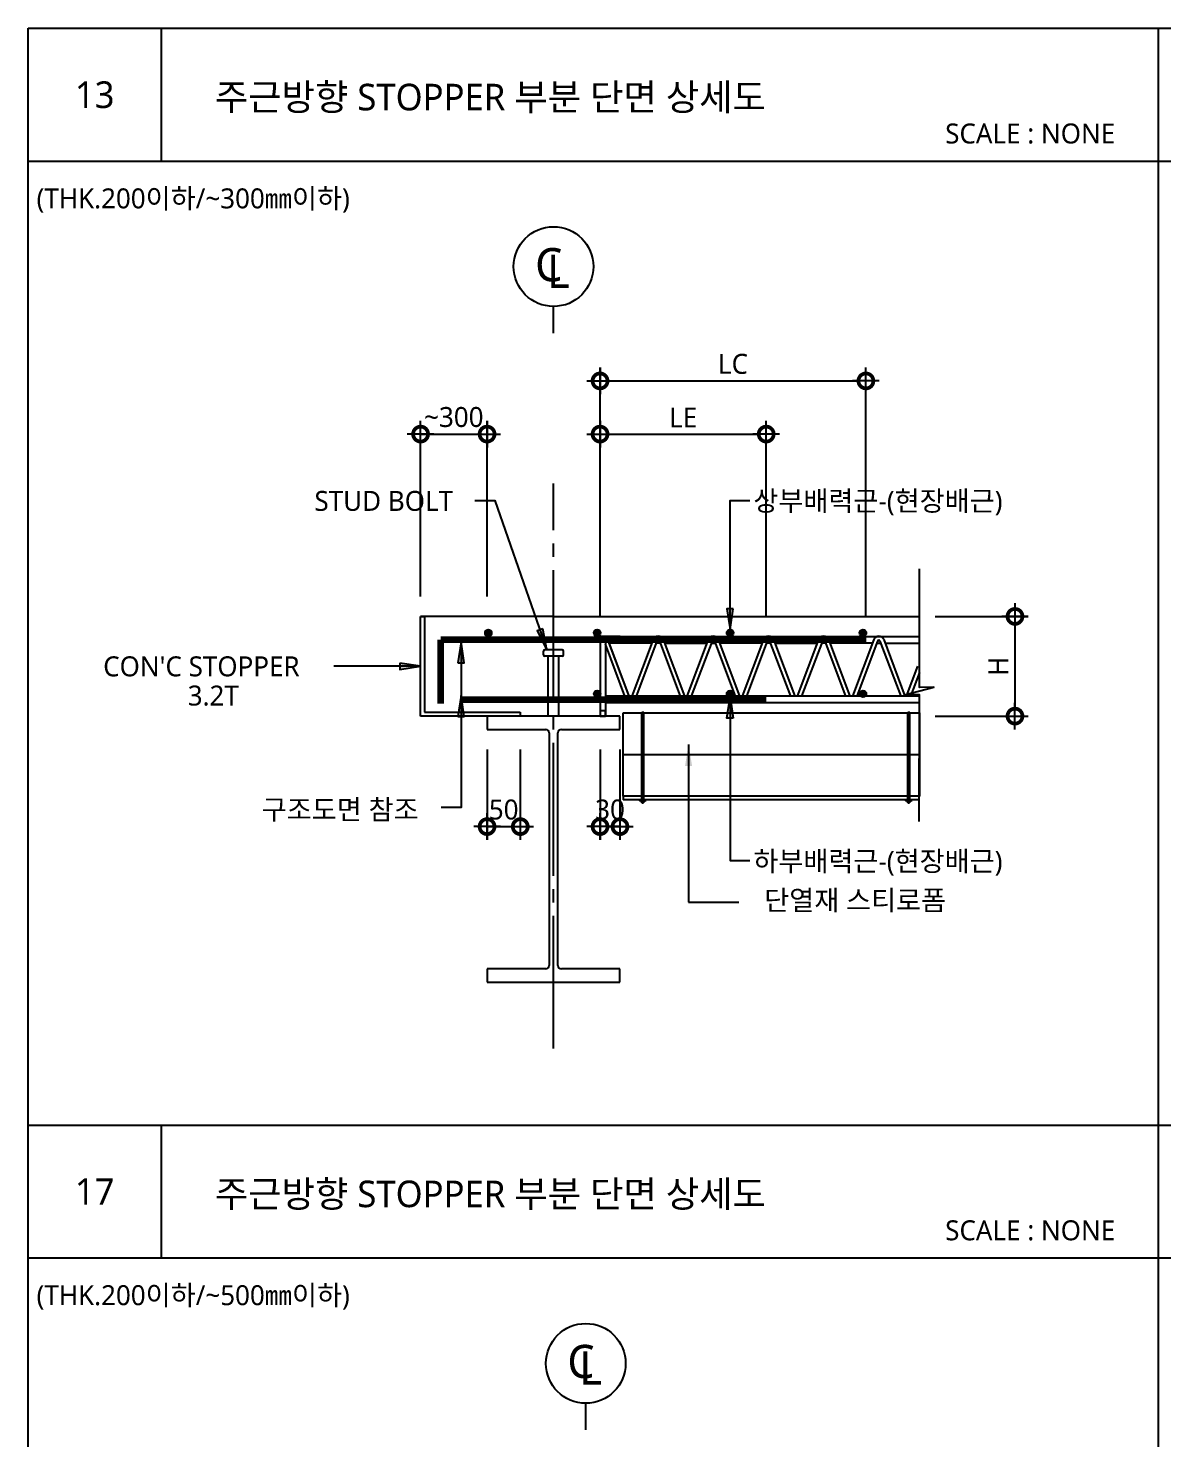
# Model space of a CAD drawing. Extents: x 517 to 33347, y 263 to 5437.
# Drawn here: x 17337 to 19045, y 3128 to 5250 of the extents above; entities that cross this region are included whole.
import ezdxf
from ezdxf.enums import TextEntityAlignment as Align

# ---------------------------------------------------------------- set-up
doc = ezdxf.new("R2010")
doc.units = 0
doc.header["$LTSCALE"] = 10
doc.header["$MEASUREMENT"] = 0
doc.linetypes.add('CEN', pattern=[26, 20, -2, 2, -2])
doc.linetypes.add('CENTER', pattern=[2, 1.25, -0.25, 0.25, -0.25])
for name, color, linetype in [('7DIM', 7, 'Continuous'), ('CEN', 1, 'CEN'), ('E', 7, 'Continuous'), ('E2', 7, 'Continuous'), ('SEC', 7, 'Continuous'), ('SYM', 6, 'Continuous'), ('SYM-BUB', 3, 'Continuous'), ('SYM-LEAD', 6, 'Continuous'), ('TABLE', 7, 'Continuous'), ('TEXT', 3, 'Continuous'), ('단열재', 7, 'Continuous')]:
    doc.layers.add(name, color=color, linetype=linetype)
doc.styles.add('HD', font='malgun.ttf')
doc.styles.get("Standard").update_dxf_attribs({"font": 'malgun.ttf'})
doc.styles.add('스타일1', font='malgun.ttf')
doc.linetypes.add('BATTING', pattern='A,0.0001,-0.1,[134,ltypeshp.shx,S=0.1,R=0,X=-0.1,Y=0],-0.2,[134,ltypeshp.shx,S=0.1,R=180,X=0.1,Y=0],-0.1', length=0.4001)
doc.dimstyles.new('CJA', dxfattribs={"dimscale": 200, "dimtxt": 3, "dimasz": 1, "dimexe": 2, "dimexo": 3, "dimgap": 1, "dimtad": 1, "dimdec": 0, "dimzin": 1, "dimdsep": 46, "dimlunit": 6, "dimtxsty": '스타일1', "dimblk": 'GAUN-DOT', "dimcen": -2, "dimdle": 2, "dimclrd": 256, "dimclre": 256, "dimclrt": 3, "dimadec": 0, "dimazin": 0, "dimtfac": 1, "dimtdec": 0, "dimtix": 1, "dimtmove": 2, "dimatfit": 3, "dimldrblk": 'DOTSMALL', "dimfxl": 1, "dimtolj": 1, "dimtzin": 1, "dimarcsym": 0})
doc.dimstyles.new('ISO-25', dxfattribs={"dimtxt": 2.5, "dimasz": 2.5, "dimexe": 1.25, "dimexo": 0.625, "dimtad": 1, "dimtxsty": 'Standard', "dimcen": 2.5, "dimadec": 0, "dimazin": 0, "dimtfac": 1, "dimtmove": 0, "dimatfit": 3, "dimfxl": 1, "dimarcsym": 0})

# ---------------------------------------------------------------- blocks, each defined once
blk = doc.blocks.new('GAUN-DOT')
at = {"linetype": 'ByBlock'}
for p, q in [((2, 0), (-2, 0)), ((0, -2), (0, 2))]:
    blk.add_line(p, q, dxfattribs=at)
at = {"const_width": 2.25}
blk.add_lwpolyline([(0, 0.28125, 1), (0, -0.28125, 1)], format="xyb", close=True, dxfattribs=at)
blk = doc.blocks.new('*D126')
at = {"layer": '7DIM', "linetype": 'ByBlock', "lineweight": -2, "transparency": 16777216}
for p, q in [((18197.9, 4364.7), (18197.9, 4739)), ((18597.9, 4364.7), (18597.9, 4739)), ((18207.9, 4719), (18587.9, 4719))]:
    blk.add_line(p, q, dxfattribs=at)
at = {"layer": 'DEFPOINTS', "color": 0, "linetype": 'ByBlock', "transparency": 16777216}
for p in [(18597.9, 4719), (18197.9, 4334.7), (18597.9, 4334.7)]:
    blk.add_point(p, dxfattribs=at)
at = {"layer": '7DIM', "linetype": 'ByBlock', "lineweight": -2, "transparency": 16777216, "xscale": 10, "yscale": 10, "zscale": 10, "rotation": 180}
blk.add_blockref('GAUN-DOT', (18197.9, 4719), dxfattribs=at)
at = {"layer": '7DIM', "linetype": 'ByBlock', "lineweight": -2, "transparency": 16777216, "xscale": 10, "yscale": 10, "zscale": 10}
blk.add_blockref('GAUN-DOT', (18597.9, 4719), dxfattribs=at)
at = {"layer": '7DIM', "color": 3, "linetype": 'ByBlock', "transparency": 16777216, "insert": (18397.9, 4744.5), "char_height": 30, "attachment_point": 5, "style": '스타일1'}
blk.add_mtext('\\A1;LC', dxfattribs=at)
blk = doc.blocks.new('_DotSmall')
at = {"color": 0, "linetype": 'ByBlock', "const_width": 0.5}
blk.add_lwpolyline([(-0.0625, 0, 1), (0.0625, 0, 1)], format="xyb", close=True, dxfattribs=at)
blk = doc.blocks.new('*D127')
at = {"layer": '7DIM', "linetype": 'ByBlock', "lineweight": -2, "transparency": 16777216}
for p, q in [((18197.9, 4364.7), (18197.9, 4659)), ((18447.9, 4364.7), (18447.9, 4659)), ((18207.9, 4639), (18437.9, 4639))]:
    blk.add_line(p, q, dxfattribs=at)
at = {"layer": 'DEFPOINTS', "color": 0, "linetype": 'ByBlock', "transparency": 16777216}
for p in [(18447.9, 4639), (18197.9, 4334.7), (18447.9, 4334.7)]:
    blk.add_point(p, dxfattribs=at)
at = {"layer": '7DIM', "linetype": 'ByBlock', "lineweight": -2, "transparency": 16777216, "xscale": 10, "yscale": 10, "zscale": 10, "rotation": 180}
blk.add_blockref('GAUN-DOT', (18197.9, 4639), dxfattribs=at)
at = {"layer": '7DIM', "linetype": 'ByBlock', "lineweight": -2, "transparency": 16777216, "xscale": 10, "yscale": 10, "zscale": 10}
blk.add_blockref('GAUN-DOT', (18447.9, 4639), dxfattribs=at)
at = {"layer": '7DIM', "color": 3, "linetype": 'ByBlock', "transparency": 16777216, "insert": (18322.9, 4664), "char_height": 30, "attachment_point": 5, "style": '스타일1'}
blk.add_mtext('\\A1;LE', dxfattribs=at)
blk = doc.blocks.new('*D128')
at = {"layer": '7DIM', "linetype": 'ByBlock', "lineweight": -2, "transparency": 16777216}
for p, q in [((17927.9, 4394.7), (17927.9, 4659)), ((18027.9, 4394.7), (18027.9, 4659)), ((17917.9, 4639), (17907.9, 4639)), ((17927.9, 4639), (18027.9, 4639)), ((18037.9, 4639), (18047.9, 4639))]:
    blk.add_line(p, q, dxfattribs=at)
at = {"layer": 'DEFPOINTS', "color": 0, "linetype": 'ByBlock', "transparency": 16777216}
for p in [(18027.9, 4639), (17927.9, 4364.7), (18027.9, 4364.7)]:
    blk.add_point(p, dxfattribs=at)
at = {"layer": '7DIM', "linetype": 'ByBlock', "lineweight": -2, "transparency": 16777216, "xscale": 10, "yscale": 10, "zscale": 10}
blk.add_blockref('GAUN-DOT', (17927.9, 4639), dxfattribs=at)
at = {"layer": '7DIM', "linetype": 'ByBlock', "lineweight": -2, "transparency": 16777216, "xscale": 10, "yscale": 10, "zscale": 10, "rotation": 180}
blk.add_blockref('GAUN-DOT', (18027.9, 4639), dxfattribs=at)
at = {"layer": '7DIM', "color": 3, "linetype": 'ByBlock', "transparency": 16777216, "insert": (17977.9, 4664.5), "char_height": 30, "attachment_point": 5, "style": '스타일1'}
blk.add_mtext('\\A1;~300', dxfattribs=at)
blk = doc.blocks.new('*D129')
at = {"layer": '7DIM', "linetype": 'ByBlock', "lineweight": -2, "transparency": 16777216}
for p, q in [((18027.9, 4164.7), (18027.9, 4028.5)), ((18077.9, 4164.7), (18077.9, 4028.5)), ((18017.9, 4048.5), (18007.9, 4048.5)), ((18027.9, 4048.5), (18077.9, 4048.5)), ((18087.9, 4048.5), (18097.9, 4048.5))]:
    blk.add_line(p, q, dxfattribs=at)
at = {"layer": 'DEFPOINTS', "color": 0, "linetype": 'ByBlock', "transparency": 16777216}
for p in [(18027.9, 4194.7), (18077.9, 4194.7), (18077.9, 4048.5)]:
    blk.add_point(p, dxfattribs=at)
at = {"layer": '7DIM', "linetype": 'ByBlock', "lineweight": -2, "transparency": 16777216, "xscale": 10, "yscale": 10, "zscale": 10}
blk.add_blockref('GAUN-DOT', (18027.9, 4048.5), dxfattribs=at)
at = {"layer": '7DIM', "linetype": 'ByBlock', "lineweight": -2, "transparency": 16777216, "xscale": 10, "yscale": 10, "zscale": 10, "rotation": 180}
blk.add_blockref('GAUN-DOT', (18077.9, 4048.5), dxfattribs=at)
at = {"layer": '7DIM', "color": 3, "linetype": 'ByBlock', "transparency": 16777216, "insert": (18052.9, 4074), "char_height": 30, "attachment_point": 5, "style": '스타일1'}
blk.add_mtext('\\A1;50', dxfattribs=at)
blk = doc.blocks.new('*D130')
at = {"layer": '7DIM', "linetype": 'ByBlock', "lineweight": -2, "transparency": 16777216}
for p, q in [((18702.2, 4364.7), (18842.2, 4364.7)), ((18822.2, 4354.7), (18822.2, 4224.7)), ((18702.2, 4214.7), (18842.2, 4214.7))]:
    blk.add_line(p, q, dxfattribs=at)
at = {"layer": 'DEFPOINTS', "color": 0, "linetype": 'ByBlock', "transparency": 16777216}
for p in [(18672.2, 4364.7), (18672.2, 4214.7), (18822.2, 4214.7)]:
    blk.add_point(p, dxfattribs=at)
at = {"layer": '7DIM', "linetype": 'ByBlock', "lineweight": -2, "transparency": 16777216, "xscale": 10, "yscale": 10, "zscale": 10}
for p, rotation in [((18822.2, 4364.7), 90), ((18822.2, 4214.7), 270)]:
    blk.add_blockref('GAUN-DOT', p, dxfattribs=dict(at, rotation=rotation))
at = {"layer": '7DIM', "color": 3, "linetype": 'ByBlock', "transparency": 16777216, "insert": (18797.2, 4289.7), "char_height": 30, "attachment_point": 5, "rotation": 90, "style": '스타일1'}
blk.add_mtext('\\A1;H', dxfattribs=at)
blk = doc.blocks.new('*D131')
at = {"layer": '7DIM', "linetype": 'ByBlock', "lineweight": -2, "transparency": 16777216}
for p, q in [((18197.9, 4164.7), (18197.9, 4028.5)), ((18227.9, 4164.7), (18227.9, 4028.5)), ((18187.9, 4048.5), (18177.9, 4048.5)), ((18227.9, 4048.5), (18197.9, 4048.5)), ((18237.9, 4048.5), (18247.9, 4048.5))]:
    blk.add_line(p, q, dxfattribs=at)
at = {"layer": 'DEFPOINTS', "color": 0, "linetype": 'ByBlock', "transparency": 16777216}
for p in [(18197.9, 4194.7), (18227.9, 4194.7), (18197.9, 4048.5)]:
    blk.add_point(p, dxfattribs=at)
at = {"layer": '7DIM', "linetype": 'ByBlock', "lineweight": -2, "transparency": 16777216, "xscale": 10, "yscale": 10, "zscale": 10}
blk.add_blockref('GAUN-DOT', (18197.9, 4048.5), dxfattribs=at)
at = {"layer": '7DIM', "linetype": 'ByBlock', "lineweight": -2, "transparency": 16777216, "xscale": 10, "yscale": 10, "zscale": 10, "rotation": 180}
blk.add_blockref('GAUN-DOT', (18227.9, 4048.5), dxfattribs=at)
at = {"layer": '7DIM', "color": 3, "linetype": 'ByBlock', "transparency": 16777216, "insert": (18212.9, 4074), "char_height": 30, "attachment_point": 5, "style": '스타일1'}
blk.add_mtext('\\A1;30', dxfattribs=at)
blk = doc.blocks.new('볼트')
at = {"linetype": 'ByBlock'}
for p, q in [((181034, -2386.5), (181034, -2255)), ((181034, -2255), (181037, -2255)), ((181037, -2386.5), (181037, -2255))]:
    blk.add_line(p, q, dxfattribs=at)
at = {"layer": 'CEN', "linetype": 'CENTER'}
blk.add_line((181035.5, -2392.6), (181035.5, -2255), dxfattribs=at)
at = {"layer": 'E2', "linetype": 'ByBlock'}
blk.add_line((181035.5, -2387.5), (181035.5, -2389.5), dxfattribs=at)
for points in [[(181030.5, -2387.5), (181030.5, -2386.5), (181040.5, -2386.5), (181040.5, -2387.5)], [(181033, -2389.5), (181033, -2387.5), (181038, -2387.5), (181038, -2389.5)]]:
    blk.add_lwpolyline(points, close=True, dxfattribs=at)

msp = doc.modelspace()

# ---------------------------------------------------------------- hatches: boundary and pattern name
at = {"layer": 'SEC'}
h = msp.add_hatch(color=3, dxfattribs=at)
edge = h.paths.add_edge_path()
edge.add_arc((18029.8, 4339.8), 5, 0, 360)
h = msp.add_hatch(color=3, dxfattribs=at)
edge = h.paths.add_edge_path()
edge.add_arc((18193.5, 4339.8), 5, 0, 360)
h = msp.add_hatch(color=3, dxfattribs=at)
edge = h.paths.add_edge_path()
edge.add_arc((18393.5, 4339.8), 5, 0, 360)
h = msp.add_hatch(color=3, dxfattribs=at)
edge = h.paths.add_edge_path()
edge.add_arc((18593.5, 4339.8), 5, 0, 360)
h = msp.add_hatch(color=3, dxfattribs=at)
edge = h.paths.add_edge_path()
edge.add_arc((18193.5, 4248.3), 5, 0, 360)
h = msp.add_hatch(color=3, dxfattribs=at)
edge = h.paths.add_edge_path()
edge.add_arc((18393.5, 4248.3), 5, 0, 360)
h = msp.add_hatch(color=3, dxfattribs=at)
edge = h.paths.add_edge_path()
edge.add_arc((18593.5, 4248.3), 5, 0, 360)
at = {"layer": 'SYM-LEAD'}
h = msp.add_hatch(color=256, dxfattribs=at)
h.paths.add_polyline_path([(18398.2, 4376.2), (18393.5, 4376.2), (18393.5, 4344.8)])
h.paths.add_polyline_path([(18393.5, 4376.2), (18388.8, 4376.2), (18393.5, 4344.8)])
h = msp.add_hatch(color=256, dxfattribs=at)
h.paths.add_polyline_path([(18112, 4345.9), (18107.6, 4344.3), (18117.9, 4314.7)])
h.paths.add_polyline_path([(18107.6, 4344.3), (18103.1, 4342.8), (18117.9, 4314.7)])
h = msp.add_hatch(color=256, dxfattribs=at)
h.paths.add_polyline_path([(17984.1, 4294.9), (17988.8, 4294.9), (17988.8, 4326.3)])
h.paths.add_polyline_path([(17988.8, 4294.9), (17993.5, 4294.9), (17988.8, 4326.3)])
h = msp.add_hatch(color=256, dxfattribs=at)
h.paths.add_polyline_path([(17896.5, 4294.4), (17896.5, 4289.7), (17927.9, 4289.7)])
h.paths.add_polyline_path([(17896.5, 4289.7), (17896.5, 4284.9), (17927.9, 4289.7)])
h = msp.add_hatch(color=256, dxfattribs=at)
h.paths.add_polyline_path([(17984.1, 4214.3), (17988.8, 4214.3), (17988.8, 4245.7)])
h.paths.add_polyline_path([(17988.8, 4214.3), (17993.5, 4214.3), (17988.8, 4245.7)])
h = msp.add_hatch(color=256, dxfattribs=at)
h.paths.add_polyline_path([(18393.5, 4243.3), (18393.5, 4211.9), (18398.2, 4211.9)])
h.paths.add_polyline_path([(18393.5, 4243.3), (18388.8, 4211.9), (18393.5, 4211.9)])

# ---------------------------------------------------------------- linework, layer by layer
at = {"linetype": 'ByBlock'}
for p, q in [((17337.5, 5049.6), (24137.5, 5049.6)), ((18678.3, 4094.2), (18232.9, 4094.2)), ((18232.9, 4094.2), (18232.9, 4088.7)), ((18678.3, 4088.7), (18232.9, 4088.7))]:
    msp.add_line(p, q, dxfattribs=at)
at = {"linetype": 'BATTING', "ltscale": 15.5}
msp.add_line((18232.9, 4156.9), (18678.3, 4156.9), dxfattribs=at)
at = {"color": 3, "linetype": 'Continuous', "const_width": 10}
for points in [[(17957.9, 4329.7), (18127.9, 4329.7)], [(17957.9, 4329.7), (17957.9, 4233.7)], [(18598.5, 4329.7), (18127.9, 4329.7)], [(17988.8, 4239.7), (18127.9, 4239.7)], [(18447.9, 4239.7), (18127.9, 4239.7)]]:
    msp.add_lwpolyline(points, dxfattribs=at)
at = {"layer": 'CEN', "linetype": 'CEN'}
msp.add_line((18127.9, 3714.5), (18127.9, 4564.7), dxfattribs=at)
at = {"layer": 'E', "linetype": 'ByBlock'}
msp.add_line((18127.9, 4364.7), (17927.9, 4364.7), dxfattribs=at)
at = {"layer": 'E'}
for p, q in [((18197.9, 4334.7), (18678.3, 4334.7)), ((18228, 4334.7), (18197.9, 4334.7)), ((18197.9, 4334.7), (18197.9, 4324.7)), ((18197.9, 4334.7), (18197.9, 4222.7)), ((18205.9, 4334.7), (18205.9, 4214.7)), ((18241.8, 4244.7), (18207.9, 4334.7)), ((18277.7, 4329.8), (18245.7, 4244.7)), ((18292.7, 4329.8), (18324.8, 4244.7)), ((18360.7, 4329.8), (18328.7, 4244.7)), ((18375.7, 4329.8), (18407.8, 4244.7)), ((18443.7, 4329.8), (18411.7, 4244.7)), ((18458.7, 4329.8), (18490.8, 4244.7)), ((18526.7, 4329.8), (18494.7, 4244.7)), ((18541.7, 4329.8), (18573.8, 4244.7)), ((18609.7, 4329.8), (18577.7, 4244.7)), ((18624.7, 4329.8), (18656.7, 4244.7)), ((18235.3, 4244.7), (18205.9, 4322.9)), ((18235.3, 4244.7), (18205.9, 4322.9)), ((18275.8, 4324.7), (18211.7, 4324.7)), ((18241.8, 4244.7), (18211.7, 4324.7)), ((18283.4, 4327.7), (18252.1, 4244.7)), ((18288.2, 4324.7), (18282.2, 4324.7)), ((18288.2, 4324.7), (18282.2, 4324.7)), ((18287.1, 4327.7), (18318.3, 4244.7)), ((18294.7, 4324.7), (18358.8, 4324.7)), ((18366.4, 4327.7), (18335.1, 4244.7)), ((18365.2, 4324.7), (18371.2, 4324.7)), ((18365.2, 4324.7), (18371.2, 4324.7)), ((18370.1, 4327.7), (18401.3, 4244.7)), ((18441.8, 4324.7), (18377.7, 4324.7)), ((18449.4, 4327.7), (18418.1, 4244.7)), ((18454.2, 4324.7), (18448.2, 4324.7)), ((18454.2, 4324.7), (18448.2, 4324.7)), ((18453.1, 4327.7), (18484.3, 4244.7)), ((18460.6, 4324.7), (18524.8, 4324.7)), ((18532.4, 4327.7), (18501.1, 4244.7)), ((18537.2, 4324.7), (18531.2, 4324.7)), ((18537.2, 4324.7), (18531.2, 4324.7)), ((18536.1, 4327.7), (18567.3, 4244.7)), ((18607.8, 4324.7), (18543.6, 4324.7)), ((18615.3, 4327.7), (18584.1, 4244.7)), ((18614.2, 4324.7), (18620.2, 4324.7)), ((18614.2, 4324.7), (18620.2, 4324.7)), ((18619.1, 4327.7), (18650.3, 4244.7)), ((18626.6, 4324.7), (18678.3, 4324.7)), ((18675.3, 4289.7), (18658.4, 4244.7)), ((18678.3, 4280.6), (18664.8, 4244.7)), ((18678.3, 4244.7), (18205.9, 4244.7)), ((18197.9, 4242.7), (18197.9, 4232.7)), ((18678.3, 4234.7), (18205.9, 4234.7))]:
    msp.add_line(p, q, dxfattribs=at)
at = {"layer": 'E', "linetype": 'ByBlock'}
msp.add_lwpolyline([(18205.9, 4222.7), (18197.9, 4222.7), (18197.9, 4214.7), (18205.9, 4214.7)], close=True, dxfattribs=at)
at = {"layer": 'E'}
for centre, radius in [((18285.2, 4327), 8), ((18285.2, 4327), 2), ((18368.2, 4327), 8), ((18368.2, 4327), 2), ((18451.2, 4327), 8), ((18451.2, 4327), 2), ((18534.2, 4327), 8), ((18534.2, 4327), 2), ((18617.2, 4327), 8), ((18617.2, 4327), 2)]:
    msp.add_arc(centre, radius, 20.6208, 159.3792, dxfattribs=at)
at = {"layer": 'E2', "color": 4}
for p, q in [((17927.9, 4214.7), (17927.9, 4364.7)), ((17927.9, 4364.7), (17933.9, 4364.7)), ((17933.9, 4364.7), (17933.9, 4220.7)), ((18077.9, 4214.7), (17927.9, 4214.7)), ((17933.9, 4220.7), (18077.9, 4220.7)), ((18077.9, 4220.7), (18077.9, 4214.7))]:
    msp.add_line(p, q, dxfattribs=at)
at = {"layer": 'E2'}
msp.add_line((18127.9, 4364.7), (18678.3, 4364.7), dxfattribs=at)
at = {"layer": 'E2', "linetype": 'ByBlock'}
for p, q in [((18112.9, 4306.7), (18112.9, 4312.7)), ((18142.9, 4306.7), (18142.9, 4312.7)), ((18119.9, 4214.7), (18119.9, 4304.7)), ((18135.9, 4214.7), (18135.9, 4304.7))]:
    msp.add_line(p, q, dxfattribs=at)
for centre, start, end in [((18114.9, 4312.7), 90, 180), ((18140.9, 4312.7), 0, 90), ((18114.9, 4306.7), 180, 270), ((18140.9, 4306.7), 270, 0)]:
    msp.add_arc(centre, 2, start, end, dxfattribs=at)
at = {"layer": 'SEC'}
for p, q in [((18140.9, 4314.7), (18114.9, 4314.7)), ((18140.9, 4304.7), (18114.9, 4304.7)), ((18027.9, 4214.7), (18027.9, 4194.7)), ((18227.9, 4214.7), (18027.9, 4214.7)), ((18227.9, 4194.7), (18227.9, 4214.7)), ((18027.9, 4194.7), (18116.1, 4194.7)), ((18121.2, 4189.6), (18121.2, 3839.6)), ((18134.5, 3839.6), (18134.5, 4189.6)), ((18139.7, 4194.7), (18227.9, 4194.7)), ((18027.9, 3834.5), (18027.9, 3814.5)), ((18116.1, 3834.5), (18027.9, 3834.5)), ((18227.9, 3834.5), (18139.7, 3834.5)), ((18227.9, 3814.5), (18227.9, 3834.5)), ((18027.9, 3814.5), (18227.9, 3814.5))]:
    msp.add_line(p, q, dxfattribs=at)
at = {"layer": 'SEC', "color": 3}
for centre in [(18029.8, 4339.8), (18193.5, 4339.8), (18393.5, 4339.8), (18593.5, 4339.8), (18193.5, 4248.3), (18393.5, 4248.3), (18593.5, 4248.3)]:
    msp.add_circle(centre, 5, dxfattribs=at)
at = {"layer": 'SEC'}
for centre, start, end in [((18116.1, 4189.6), 0, 90), ((18139.7, 4189.6), 90, 180), ((18116.1, 3839.6), 270, 0), ((18139.7, 3839.6), 180, 270)]:
    msp.add_arc(centre, 5.11, start, end, dxfattribs=at)
at = {"layer": 'SYM'}
msp.add_lwpolyline([(18678.2, 4056.4), (18678.3, 4247), (18656.1, 4246.6), (18700.3, 4258.5), (18678.3, 4258), (18678.3, 4436.1)], dxfattribs=at)
at = {"layer": 'SYM-BUB', "color": 6, "linetype": 'ByBlock'}
for p, q in [((18127.9, 4791), (18127.9, 4831)), ((18176.4, 3141), (18176.4, 3181))]:
    msp.add_line(p, q, dxfattribs=at)
for centre in [(18127.9, 4891), (18176.4, 3241)]:
    msp.add_circle(centre, 60, dxfattribs=at)
at = {"layer": 'SYM-LEAD'}
for p, q in [((17988.8, 4326.3), (17988.8, 4124.4)), ((17927.9, 4289.7), (17797.4, 4289.7))]:
    msp.add_line(p, q, dxfattribs=at)
for points in [[(18009.7, 4539.3), (18039.7, 4539.3), (18117.9, 4314.7)], [(18393.5, 4344.8), (18393.5, 4539.3), (18423.5, 4539.3)], [(18398.2, 4376.2), (18388.8, 4376.2), (18393.5, 4344.8), (18398.2, 4376.2)], [(18112, 4345.9), (18103.1, 4342.8), (18117.9, 4314.7), (18112, 4345.9)], [(17984.1, 4294.9), (17993.5, 4294.9), (17988.8, 4326.3), (17984.1, 4294.9)], [(17896.5, 4294.4), (17896.5, 4284.9), (17927.9, 4289.7), (17896.5, 4294.4)], [(17988.8, 4245.7), (17988.8, 4077.5), (17958.8, 4077.5)], [(17984.1, 4214.3), (17993.5, 4214.3), (17988.8, 4245.7), (17984.1, 4214.3)], [(18398.2, 4211.9), (18388.8, 4211.9), (18393.5, 4243.3), (18398.2, 4211.9)], [(18393.5, 4243.3), (18393.5, 3997.4), (18423.5, 3997.4)]]:
    msp.add_lwpolyline(points, dxfattribs=at)
at = {"layer": 'TABLE', "color": 4}
for p, q in [((17537.5, 5249.6), (17537.5, 5049.6)), ((17337.5, 5049.6), (24137.5, 5049.6)), ((17537.5, 3599.6), (17537.5, 3399.6)), ((17537.5, 3599.6), (17537.5, 3399.6)), ((17337.5, 3399.6), (24137.5, 3399.6))]:
    msp.add_line(p, q, dxfattribs=at)
at = {"layer": 'TABLE', "color": 3}
for p, q in [((19037.5, 5249.6), (19037.5, 299.6)), ((17337.5, 3599.6), (24137.5, 3599.6))]:
    msp.add_line(p, q, dxfattribs=at)
msp.add_lwpolyline([(17337.5, 5249.6), (24137.5, 5249.6), (24137.5, 299.6), (17337.5, 299.6)], close=True, dxfattribs=at)
at = {"layer": '단열재', "ltscale": 10}
msp.add_lwpolyline([(18232.9, 4219.7), (18678.3, 4219.7), (18678.3, 4094.2), (18232.9, 4094.2)], close=True, dxfattribs=at)

# ---------------------------------------------------------------- block references
at = {"linetype": 'ByBlock', "xscale": -1}
for p in [(199297.9, 6475.2), (199697.9, 6475.2)]:
    msp.add_blockref('볼트', p, dxfattribs=at)

# ---------------------------------------------------------------- texts
at = {"layer": 'TEXT', "color": 6, "linetype": 'ByBlock', "style": '스타일1'}
for s, p in [('13', (17437.5, 5149.6)), ('17', (17437.5, 3499.6))]:
    msp.add_text(s, height=40, dxfattribs=at).set_placement(p, align=Align.MIDDLE_CENTER)
at = {"layer": 'TEXT', "linetype": 'ByBlock'}
for s, height, style, p in [('주근방향 STOPPER 부분 단면 상세도', 40, '스타일1', (17618.4, 5126)), ('(THK.200이하/~300㎜이하)', 30, '스타일1', (17350.1, 4978.6)), ('C', 50, 'HD', (18100.1, 4868.9)), ('L', 50, 'HD', (18118.1, 4858.9)), ('STUD BOLT', 30, '스타일1', (17768.2, 4523.5)), ('상부배력근-(현장배근)', 30, '스타일1', (18428.6, 4523.5)), ("CON'C STOPPER", 30, '스타일1', (17450.3, 4274.6)), ('3.2T', 30, '스타일1', (17577.5, 4230.7)), ('구조도면 참조', 30, '스타일1', (17688.9, 4059.2)), ('하부배력근-(현장배근)', 30, '스타일1', (18428.6, 3981.6)), ('주근방향 STOPPER 부분 단면 상세도', 40, '스타일1', (17618.4, 3476)), ('(THK.200이하/~500㎜이하)', 30, '스타일1', (17350.1, 3328.6)), ('C', 50, 'HD', (18148.6, 3218.9)), ('L', 50, 'HD', (18166.6, 3208.9))]:
    msp.add_text(s, height=height, dxfattribs=dict(at, style=style)).set_placement(p)
at = {"layer": 'TEXT', "color": 3, "style": '스타일1'}
for p in [(18717.2, 5076.2), (18717.2, 3426.2)]:
    msp.add_text('SCALE : NONE', height=30, dxfattribs=at).set_placement(p)
at = {"layer": 'TEXT', "linetype": 'ByBlock', "style": '스타일1'}
msp.add_text('단열재 스티로폼', height=30, dxfattribs=at).set_placement((18718.6, 3937.7), align=Align.MIDDLE_RIGHT)

# ---------------------------------------------------------------- dimensions: what is measured, and where the dimension line sits
at = {"layer": '7DIM', "linetype": 'ByBlock'}
for base, p1, p2, text, picture, middle in [((18597.9, 4719), (18197.9, 4334.7), (18597.9, 4334.7), 'LC', '*D126', (18397.9, 4744.5)), ((18027.9, 4639), (17927.9, 4364.7), (18027.9, 4364.7), '~300', '*D128', (17977.9, 4664.5)), ((18447.9, 4639), (18197.9, 4334.7), (18447.9, 4334.7), 'LE', '*D127', (18322.9, 4664)), ((18197.9, 4048.5), (18227.9, 4194.7), (18197.9, 4194.7), '30', '*D131', (18212.9, 4074))]:
    dim = msp.add_linear_dim(base=base, p1=p1, p2=p2, text=text, dimstyle='CJA', override={"dimscale": 10}, dxfattribs=at)
    dim.commit()
    dim.dimension.update_dxf_attribs({"geometry": picture, "text_midpoint": middle})
for base, p1, p2, angle, text, picture, middle in [((18822.2, 4214.7), (18672.2, 4364.7), (18672.2, 4214.7), 90, 'H', '*D130', (18797.2, 4289.7)), ((18077.9, 4048.5), (18027.9, 4194.7), (18077.9, 4194.7), 180, '50', '*D129', (18052.9, 4074))]:
    dim = msp.add_linear_dim(base=base, p1=p1, p2=p2, angle=angle, text=text, dimstyle='CJA', override={"dimscale": 10}, dxfattribs=at)
    dim.commit()
    dim.dimension.update_dxf_attribs({"geometry": picture, "text_midpoint": middle})

# ---------------------------------------------------------------- leaders
at = {"layer": 'SYM-LEAD'}
msp.add_leader([(18331.1, 4172.1), (18331.1, 3934.7), (18406.8, 3934.7)], dimstyle='ISO-25', override={"dimscale": 5, "dimasz": 6.5, "dimgap": 4, "dimtad": 0, "dimtxsty": 'HD'}, dxfattribs=at)

doc.saveas('drawing.dxf')
